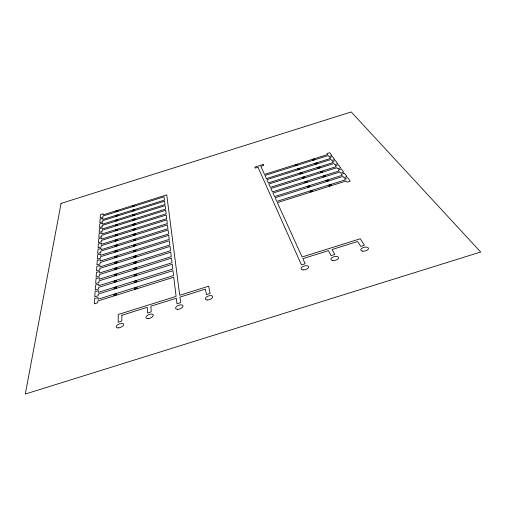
<?xml version="1.0" encoding="UTF-8"?>
<svg xmlns="http://www.w3.org/2000/svg" width="506" height="506" viewBox="0 0 506 506"><rect width="100%" height="100%" fill="white"/><g stroke="black" fill="none" stroke-linecap="round" stroke-linejoin="round"><path stroke-width="0.76" d="M121.864 315.263L121.832 321.076L118.157 322.221L118.259 314.492L176.082 296.402L173.773 277.212L97.841 300.994L97.734 302.765L94.274 303.847L94.635 298.572L98.056 297.503L97.949 299.242L173.571 275.555L172.982 270.653L98.265 294.068L98.164 295.776L94.755 296.845L95.109 291.734L98.474 290.684L98.366 292.367L172.786 269.047L172.217 264.303L98.676 287.351L98.575 289.015L95.223 290.065L95.558 285.112L98.872 284.075L98.771 285.707L172.027 262.747L171.471 258.149L99.068 280.849L98.974 282.456L95.672 283.493L96.001 278.692L99.265 277.674L99.163 279.255L171.294 256.637L170.756 252.178L99.454 274.543L99.359 276.099L96.108 277.124L96.431 272.468L99.638 271.463L99.549 272.993L170.579 250.71L170.054 246.39L99.827 268.427L99.733 269.938L96.532 270.944L96.842 266.428L100.005 265.435L99.916 266.928L169.883 244.967L169.377 240.767L100.188 262.487L100.099 263.955L96.943 264.948L97.247 260.565L100.365 259.584L100.277 261.033L169.213 239.389L168.726 235.315L100.536 256.725L100.447 258.149L97.342 259.123L97.633 254.872L100.707 253.904L100.624 255.309L168.561 233.974L168.087 230.015L100.877 251.128L100.795 252.513L97.734 253.474L98.012 249.338L101.042 248.389L100.96 249.749L167.929 228.718L167.467 224.866L101.206 245.688L101.124 247.029L98.107 247.978L98.385 243.962L101.371 243.025L101.289 244.347L167.309 223.601L166.86 219.863L101.529 240.401L101.453 241.704L98.474 242.64L98.74 238.737L101.687 237.807L101.611 239.098L166.714 218.636L166.278 214.999L101.845 235.252L101.763 236.53L98.828 237.453L99.094 233.652L101.997 232.735L101.921 233.993L166.132 213.804L165.702 210.262L102.149 230.249L102.073 231.489L99.176 232.399L99.429 228.699L102.294 227.801L102.225 229.022L165.563 209.098L165.152 205.657L102.446 225.379L102.37 226.587L99.511 227.485L99.758 223.886L102.591 222.994L102.516 224.183L165.013 204.525L164.608 201.173L102.731 220.641L102.661 221.811L99.84 222.703L100.08 219.193L102.876 218.32L102.8 219.477L164.475 200.066L164.083 196.802L103.015 216.024L102.946 217.169L100.163 218.042L100.397 214.626L103.148 213.76L103.085 214.886L166.727 194.854L179.7 295.27L208.662 286.213L210.116 293.467L206.435 294.618L205.385 289.141L179.934 297.098L180.655 302.677L176.98 303.828L176.303 298.236L150.883 306.187L151.224 311.879L147.55 313.031L147.252 307.319L121.864 315.263M61.062 203.418L25.3 394.047L480.7 252.013L351.234 111.952L61.062 203.418M263.164 164.501L254.822 167.125L255.252 168.112L258.041 167.233L301.468 264.904L305.169 263.746L302.847 258.655L328.407 250.653L331.063 255.65L334.763 254.493L332.062 249.515L357.653 241.507L360.683 246.384L364.39 245.227L360.297 238.775L302.088 256.985L277.332 202.615L346.218 180.984L347.034 182.141L350.184 181.154L347.711 177.72L344.599 178.694L345.408 179.839L276.776 201.388L275.125 197.757L343.011 176.436L343.802 177.562L346.901 176.588L344.504 173.248L341.436 174.209L342.22 175.323L274.581 196.568L272.974 193.039L339.893 172.021L340.664 173.109L343.719 172.154L341.392 168.903L338.362 169.858L339.128 170.933L272.449 191.882L270.887 188.453L336.863 167.726L337.61 168.789L340.62 167.84L338.356 164.684L335.377 165.62L336.117 166.67L270.375 187.328L268.863 184.001L333.916 163.546L334.643 164.583L337.616 163.647L335.415 160.579L332.474 161.503L333.188 162.521L268.363 182.906L266.883 179.662L331.05 159.485L331.759 160.491L334.687 159.567L332.543 156.582L329.646 157.499L330.342 158.486L266.403 178.599L264.967 175.443L328.261 155.532L328.951 156.512L331.841 155.601L329.754 152.698L326.895 153.596L327.578 154.564L264.493 174.406L260.83 166.354L263.613 165.475L263.164 164.501M318.059 168.22A1.227 0.468 -14.7 0 0 319.963 167.473A1.227 0.468 -14.7 0 0 318.318 167.341A1.227 0.468 -14.7 0 0 318.059 168.22M302.98 178.118A1.24 0.481 -15.2 0 0 304.745 177.258A1.24 0.481 -15.2 0 0 302.898 177.277A1.24 0.481 -15.2 0 0 302.98 178.118M115.596 246.302A1.271 0.5 -21.1 0 0 117.348 245.252A1.271 0.5 -21.1 0 0 115.507 245.41A1.271 0.5 -21.1 0 0 115.596 246.302M320.817 172.464A1.246 0.481 -14.6 0 0 322.714 171.679A1.246 0.481 -14.6 0 0 320.994 171.572A1.246 0.481 -14.6 0 0 320.817 172.464M312.923 160.098A1.195 0.443 -14.9 0 0 314.7 159.327A1.195 0.443 -14.9 0 0 313.005 159.289A1.195 0.443 -14.9 0 0 312.923 160.098M300.374 173.798A1.221 0.468 -15.2 0 0 302.246 173.02A1.221 0.468 -15.2 0 0 300.57 172.925A1.221 0.468 -15.2 0 0 300.374 173.798M133.344 220.249A1.195 0.449 -20.2 0 0 135.026 219.3A1.195 0.449 -20.2 0 0 133.306 219.44A1.195 0.449 -20.2 0 0 133.344 220.249M115.153 263.379A1.328 0.544 -21.5 0 0 117.038 262.285A1.328 0.544 -21.5 0 0 115.172 262.374A1.328 0.544 -21.5 0 0 115.153 263.379M305.453 182.552A1.259 0.493 -15.1 0 0 307.313 181.711A1.259 0.493 -15.1 0 0 305.504 181.66A1.259 0.493 -15.1 0 0 305.453 182.552M115.026 269.42A1.354 0.563 -21.6 0 0 116.93 268.294A1.354 0.563 -21.6 0 0 115.014 268.389A1.354 0.563 -21.6 0 0 115.026 269.42M133.869 240.552A1.271 0.506 -20.5 0 0 135.64 239.521A1.271 0.506 -20.5 0 0 133.812 239.648A1.271 0.506 -20.5 0 0 133.869 240.552M133.078 206.404A1.151 0.417 -20 0 0 134.602 205.48A1.151 0.417 -20 0 0 132.869 205.714A1.151 0.417 -20 0 0 133.078 206.404M133.122 215.518A1.183 0.436 -20.1 0 0 134.881 214.633A1.183 0.436 -20.1 0 0 133.287 214.67A1.183 0.436 -20.1 0 0 133.122 215.518M133.609 230.116A1.233 0.474 -20.3 0 0 135.323 229.129A1.233 0.474 -20.3 0 0 133.54 229.269A1.233 0.474 -20.3 0 0 133.609 230.116M115.836 235.707A1.233 0.474 -20.9 0 0 117.544 234.702A1.233 0.474 -20.9 0 0 115.754 234.866A1.233 0.474 -20.9 0 0 115.836 235.707M116.418 211.647A1.151 0.417 -20.4 0 0 117.98 210.724A1.151 0.417 -20.4 0 0 116.285 210.926A1.151 0.417 -20.4 0 0 116.418 211.647M115.988 230.628A1.221 0.462 -20.8 0 0 117.632 229.629A1.221 0.462 -20.8 0 0 115.836 229.832A1.221 0.462 -20.8 0 0 115.988 230.628M116.07 220.894A1.183 0.436 -20.6 0 0 117.809 219.983A1.183 0.436 -20.6 0 0 116.203 220.053A1.183 0.436 -20.6 0 0 116.07 220.894M133.192 210.894A1.164 0.424 -20 0 0 134.735 209.952A1.164 0.424 -20 0 0 132.983 210.186A1.164 0.424 -20 0 0 133.192 210.894M134.141 245.986A1.284 0.519 -20.6 0 0 135.798 244.885A1.284 0.519 -20.6 0 0 133.831 245.144A1.284 0.519 -20.6 0 0 134.141 245.986M134.141 251.602A1.309 0.531 -20.7 0 0 135.975 250.54A1.309 0.531 -20.7 0 0 134.109 250.641A1.309 0.531 -20.7 0 0 134.141 251.602M114.868 275.643A1.373 0.582 -21.7 0 0 116.816 274.499A1.373 0.582 -21.7 0 0 114.887 274.575A1.373 0.582 -21.7 0 0 114.868 275.643M115.286 257.522A1.309 0.531 -21.3 0 0 117.145 256.447A1.309 0.531 -21.3 0 0 115.305 256.542A1.309 0.531 -21.3 0 0 115.286 257.522M295.738 165.525A1.189 0.443 -15.4 0 0 297.458 164.716A1.189 0.443 -15.4 0 0 295.719 164.735A1.189 0.443 -15.4 0 0 295.738 165.525M114.704 288.686A1.417 0.62 -22.1 0 0 116.57 287.421A1.417 0.62 -22.1 0 0 114.464 287.629A1.417 0.62 -22.1 0 0 114.704 288.686M115.45 251.83A1.29 0.519 -21.2 0 0 117.253 250.767A1.29 0.519 -21.2 0 0 115.4 250.9A1.29 0.519 -21.2 0 0 115.45 251.83M315.497 164.108A1.208 0.455 -14.8 0 0 317.3 163.324A1.208 0.455 -14.8 0 0 315.58 163.28A1.208 0.455 -14.8 0 0 315.497 164.108M308.059 187.119A1.278 0.512 -15 0 0 309.95 186.265A1.278 0.512 -15 0 0 308.122 186.195A1.278 0.512 -15 0 0 308.059 187.119M323.657 176.822A1.265 0.493 -14.5 0 0 325.541 175.999A1.265 0.493 -14.5 0 0 323.739 175.924A1.265 0.493 -14.5 0 0 323.657 176.822M297.92 169.599A1.208 0.455 -15.3 0 0 299.805 168.865A1.208 0.455 -15.3 0 0 298.23 168.726A1.208 0.455 -15.3 0 0 297.92 169.599M326.674 181.306A1.284 0.506 -14.4 0 0 328.438 180.408A1.284 0.506 -14.4 0 0 326.484 180.446A1.284 0.506 -14.4 0 0 326.674 181.306M310.88 191.818A1.297 0.525 -14.9 0 0 312.664 190.888A1.297 0.525 -14.9 0 0 310.684 190.933A1.297 0.525 -14.9 0 0 310.88 191.818M329.52 185.923A1.303 0.525 -14.3 0 0 331.436 185.063A1.303 0.525 -14.3 0 0 329.551 184.981A1.303 0.525 -14.3 0 0 329.52 185.923M133.837 235.252A1.252 0.487 -20.4 0 0 135.475 234.208A1.252 0.487 -20.4 0 0 133.584 234.442A1.252 0.487 -20.4 0 0 133.837 235.252M115.608 240.938A1.252 0.487 -21 0 0 117.449 239.958A1.252 0.487 -21 0 0 115.747 240.002A1.252 0.487 -21 0 0 115.608 240.938M134.368 257.371A1.328 0.55 -20.9 0 0 136.146 256.245A1.328 0.55 -20.9 0 0 134.179 256.428A1.328 0.55 -20.9 0 0 134.368 257.371M134.868 275.776A1.391 0.601 -21.2 0 0 136.702 274.568A1.391 0.601 -21.2 0 0 134.621 274.758A1.391 0.601 -21.2 0 0 134.868 275.776M134.874 282.316A1.41 0.62 -21.4 0 0 136.911 281.153A1.41 0.62 -21.4 0 0 134.938 281.159A1.41 0.62 -21.4 0 0 134.874 282.316M114.628 295.517A1.442 0.639 -22.2 0 0 116.437 294.188A1.442 0.639 -22.2 0 0 114.236 294.486A1.442 0.639 -22.2 0 0 114.628 295.517M135.096 289.052A1.436 0.639 -21.5 0 0 137.113 287.838A1.436 0.639 -21.5 0 0 135.064 287.889A1.436 0.639 -21.5 0 0 135.096 289.052M134.564 263.316A1.347 0.563 -21 0 0 136.323 262.152A1.347 0.563 -21 0 0 134.286 262.374A1.347 0.563 -21 0 0 134.564 263.316M116.329 216.201A1.17 0.424 -20.5 0 0 117.898 215.252A1.17 0.424 -20.5 0 0 116.159 215.48A1.17 0.424 -20.5 0 0 116.329 216.201M116.038 225.695A1.202 0.449 -20.7 0 0 117.727 224.74A1.202 0.449 -20.7 0 0 116.013 224.879A1.202 0.449 -20.7 0 0 116.038 225.695M133.508 225.113A1.214 0.462 -20.3 0 0 135.172 224.133A1.214 0.462 -20.3 0 0 133.388 224.303A1.214 0.462 -20.3 0 0 133.508 225.113M134.735 269.451A1.366 0.582 -21.1 0 0 136.506 268.25A1.366 0.582 -21.1 0 0 134.432 268.484A1.366 0.582 -21.1 0 0 134.735 269.451M114.653 282.07A1.391 0.601 -21.9 0 0 116.696 280.931A1.391 0.601 -21.9 0 0 114.811 280.919A1.391 0.601 -21.9 0 0 114.653 282.07M148.264 318.603A3.921 1.885 -21.8 0 0 153.274 314.96A3.921 1.885 -21.8 0 0 147.284 315.485A3.921 1.885 -21.8 0 0 148.264 318.603M177.549 309.311A3.909 1.891 -20.6 0 0 183.014 305.966A3.909 1.891 -20.6 0 0 177.321 305.928A3.909 1.891 -20.6 0 0 177.549 309.311M207.251 299.988A3.903 1.904 -19.3 0 0 212.741 296.744A3.903 1.904 -19.3 0 0 207.036 296.605A3.903 1.904 -19.3 0 0 207.251 299.988M118.676 327.894A3.947 1.872 -22.9 0 0 123.609 324.131A3.947 1.872 -22.9 0 0 117.588 324.833A3.947 1.872 -22.9 0 0 118.676 327.894M303.138 269.9A3.915 1.904 -15.2 0 0 308.692 266.94A3.915 1.904 -15.2 0 0 302.822 266.58A3.915 1.904 -15.2 0 0 303.138 269.9M332.746 260.508A3.934 1.897 -14 0 0 338.584 257.794A3.934 1.897 -14 0 0 332.891 257.118A3.934 1.897 -14 0 0 332.746 260.508M362.644 251.134A3.959 1.891 -12.8 0 0 368.507 248.484A3.959 1.891 -12.8 0 0 362.726 247.782A3.959 1.891 -12.8 0 0 362.644 251.134"/></g></svg>
